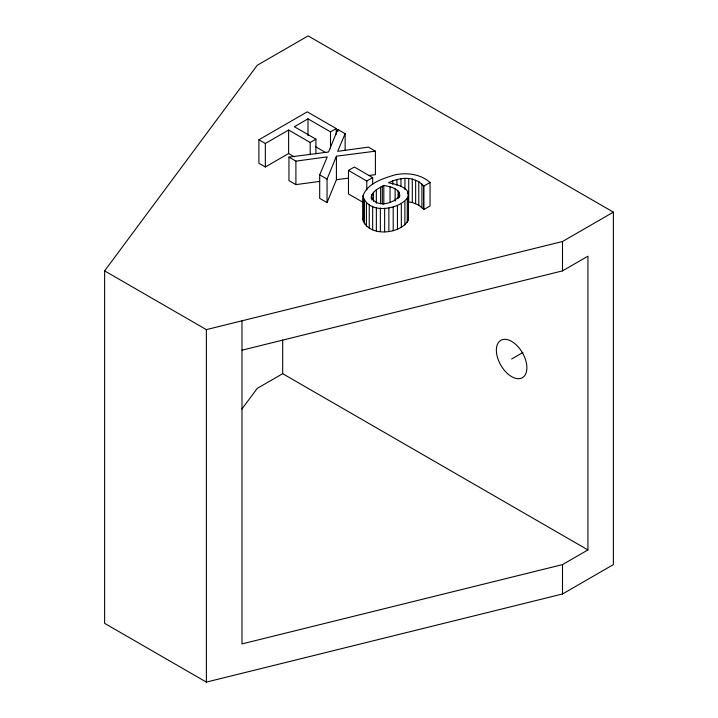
<?xml version="1.0" encoding="UTF-8"?>
<svg xmlns="http://www.w3.org/2000/svg" width="718" height="718" viewBox="0 0 718 718"><rect width="100%" height="100%" fill="white"/><g stroke="black" fill="none" stroke-linecap="round" stroke-linejoin="round"><path stroke-width="1.08" d="M399.54 197.45C401.533 188.762 389.991 186.581 383.816 185.432C378.637 188.376 370.784 191.697 371.278 198.742M362.958 195.942C367.293 183.144 382.909 178.656 394.595 174.932C406.666 172.293 420.56 174.016 430.046 182.453L430.046 205.949L423.844 209.53L418.774 205.106L412.294 202.539L408.721 201.955L408.721 178.459C401.703 177.813 394.712 179.742 388.429 182.776C441.839 192.442 372.121 226.726 362.958 195.942L362.958 219.439C368.181 237.407 400.806 234.651 408.452 219.861L408.407 193.707M362.958 219.439L363.802 216.378M319.689 181.394L295.906 184.625L288.95 180.613L288.95 157.116L295.906 161.128L327.255 156.874L319.689 174.86L319.689 198.356L327.058 202.611L327.058 179.114L336.419 156.192L375.406 151.166L375.406 174.662L368.908 175.506M327.058 202.611L336.419 179.688L336.419 156.192M345.125 150.475L345.125 133.683L337.783 129.446L328.521 152.01L288.95 157.116M345.125 133.683L337.684 151.336L368.415 147.136L375.406 151.166M399.54 195.206C394.541 204.271 375.02 208.049 371.278 196.499M104.622 270.883L257.25 65.275L308.121 35.9L613.378 212.133L613.378 564.608L562.499 593.983L206.371 682.1L104.622 623.359L104.622 270.883L206.371 329.625L562.499 241.508L613.378 212.133M241.912 409.036L257.25 388.375L282.686 373.692L587.934 549.925L587.934 256.191L562.499 270.883L241.984 350.187M294.254 156.775L288.627 153.526L265.337 166.98L258.902 163.264L258.902 139.768L307.277 111.837L336.221 128.549L336.221 134.14M258.902 139.768L265.337 143.474L288.627 130.03L310.203 142.487L315.92 139.184L315.92 153.733M336.221 128.549L330.504 131.852L307.995 118.847L294.344 126.727L315.92 139.184M363.9 202.835L348.472 193.932L348.472 170.426L354.351 167.034L372.678 177.615L372.678 184.329M348.472 170.426L366.79 181.008L372.678 177.615M408.721 178.459L412.294 179.042L418.774 181.609L423.844 186.034L430.046 182.453M511.629 359L522.928 352.475M241.984 320.811L241.984 643.911L562.499 564.608L587.934 549.925M336.419 179.688L348.329 178.154M315.498 146.678L325.819 152.638M319.689 174.86L327.058 179.114M408.407 217.204L408.452 219.861M562.499 241.508L562.499 270.883M562.499 564.608L562.499 593.983M423.844 186.034L423.844 209.53M423.548 185.863L423.548 209.369M421.906 183.889L421.906 207.385M418.774 181.609L418.774 205.106M415.641 180.092L415.641 203.598M412.294 179.042L412.294 202.539M407.582 191.571L407.582 193.815M407.277 198.94L407.277 222.436M404.934 178.324L404.934 189.516M404.889 201.444L404.889 224.94M401.326 203.876L401.326 227.373M400.976 178.683L400.976 186.518M399.118 192.146L399.118 196.624M398.095 190.979L398.095 198.814M397.431 205.77L397.431 229.266M396.91 179.545L396.91 185.136M395.124 188.888L395.124 201.193M393.204 207.134L393.204 230.64M392.728 180.909L392.728 184.266M390.027 186.734L390.027 202.395M388.869 207.969L388.869 231.474M384.633 208.265L384.633 231.761M383.816 185.432L383.816 204.459M382.335 186.177L382.335 204.083M380.63 187.12L380.63 203.912M380.352 208.067L380.352 231.564M376.331 189.893L376.331 203.32M376.358 207.412L376.358 230.909M373.504 192.388L373.504 201.336M372.66 206.272L372.66 229.769M371.897 194.587L371.897 200.187M369.258 204.639L369.258 228.144M366.79 181.008L366.79 189.965M366.404 202.673L366.404 226.17M364.403 200.564L364.403 224.061M363.254 198.312L363.254 221.808M337.783 129.446L337.783 131.69M330.504 131.852L330.504 148.635M310.203 142.487L310.203 154.792M307.995 118.847L307.995 135.639M295.906 161.128L295.906 184.625M288.627 130.03L288.627 153.526M282.686 340.054L282.686 373.692M265.337 143.474L265.337 166.98M206.371 329.625L206.371 682.1M496.497 352.583A21.585 12.466 60 0 0 520.927 378.341A21.585 12.466 60 0 0 517.454 346.076A21.585 12.466 60 0 0 496.497 352.583"/></g></svg>
